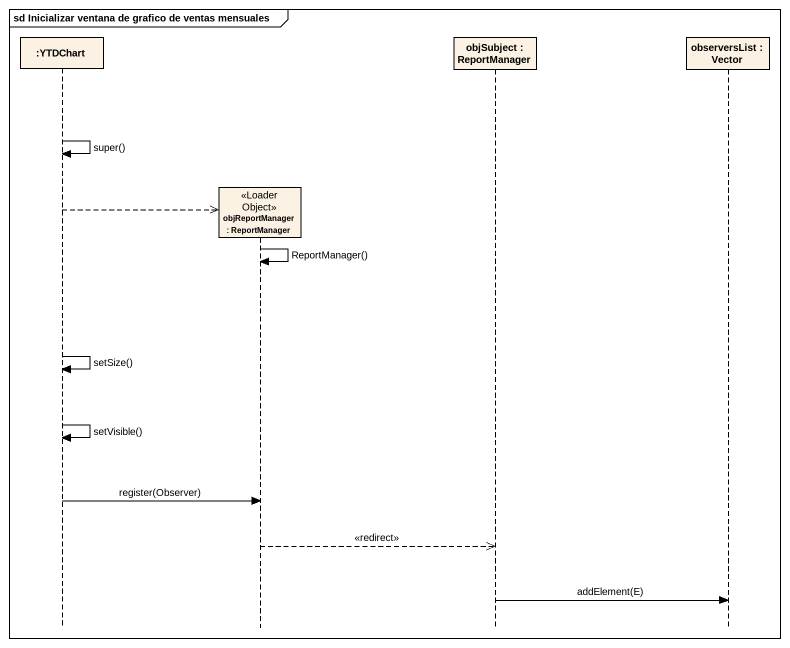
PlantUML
@startuml
mainframe sd Inicializar ventana de grafico de ventas mensuales
hide footbox
participant ":YTDChart" as YTDChart
participant "objReportManager : ReportManager" as objReportManager <<Loader Object>>
participant "objSubject : ReportManager" as objSubject
participant "observersList : Vector" as observersList

YTDChart -> YTDChart : super()
YTDChart -->> objReportManager **
objReportManager -> objReportManager : ReportManager()
YTDChart -> YTDChart : setSize()
YTDChart -> YTDChart : setVisible()
YTDChart -> objReportManager : register(Observer)
objReportManager -->> objSubject : <<redirect>>
objSubject -> observersList : addElement(E)
@enduml
